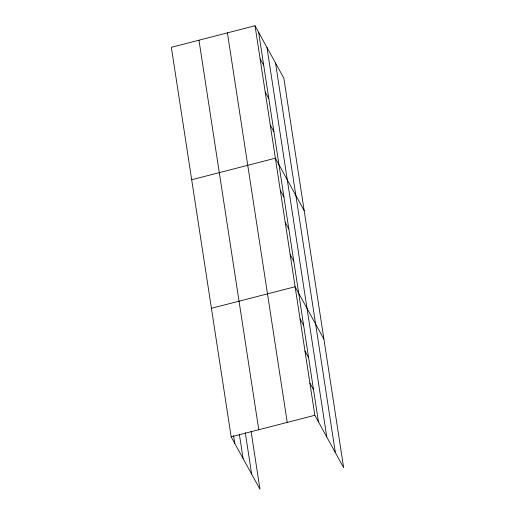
<?xml version="1.0" encoding="UTF-8"?>
<svg xmlns="http://www.w3.org/2000/svg" width="515" height="515" viewBox="0 0 515 515"><rect width="100%" height="100%" fill="white"/><g stroke="black" fill="none" stroke-linecap="round" stroke-linejoin="round"><path stroke-width="0.77" d="M255.034 25.75L314.839 415.283L343.647 467.684L283.836 78.151L255.034 25.75L171.353 47.316L231.164 436.849L259.966 489.25L251.063 431.248M191.689 179.754L275.364 158.195L304.172 210.59M211.427 308.305L295.101 286.739L323.909 339.14M231.164 436.849L314.839 415.283M260.114 58.858L263.732 65.444M265.199 91.973L268.817 98.552M270.285 125.081L273.903 131.66M280.302 190.331L283.92 196.91M285.233 222.467L288.851 229.046M290.17 254.603L293.788 261.182M300.039 318.875L303.657 325.454M304.97 351.011L308.588 357.59M309.908 383.147L313.526 389.726M275.525 63.03L335.336 452.563M266.963 47.451L326.774 436.984M258.646 32.329L318.457 421.869M227.418 32.863L287.228 422.403M198.964 40.196L258.775 429.735M245.275 432.587L251.655 474.128M239.359 434.254L243.093 458.55M233.572 435.593L234.776 443.428"/></g></svg>
